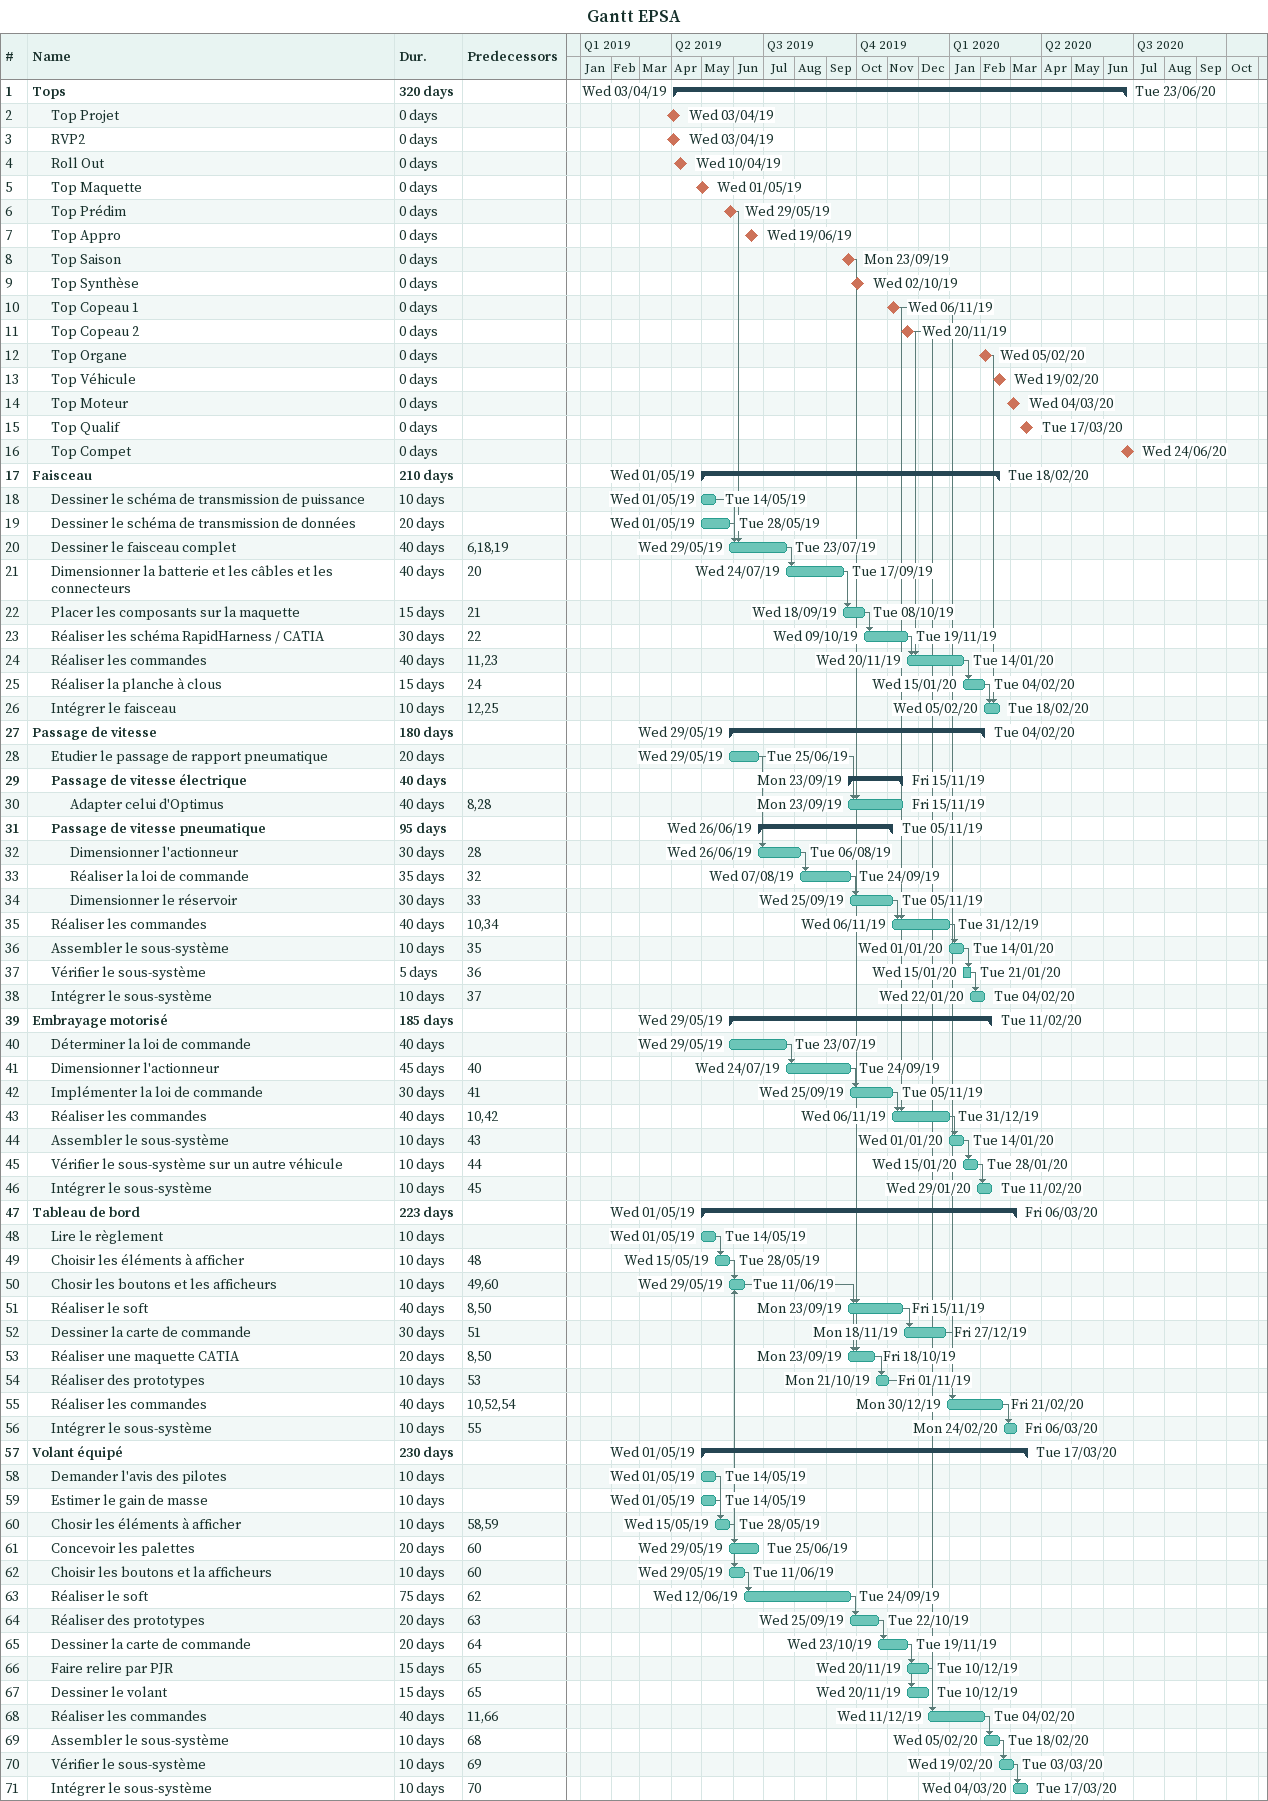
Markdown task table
Gantt EPSA

| ID | Level | Task | Duration | Start | Finish | Predecessors |
|---|---|---|---|---|---|---|
| 1 | 1 | **Tops** | 320d | 2019-04-03 | 2020-06-23 |  |
| 2 | 2 | Top Projet | 0d | 2019-04-03 | 2019-04-03 |  |
| 3 | 2 | RVP2 | 0d | 2019-04-03 | 2019-04-03 |  |
| 4 | 2 | Roll Out | 0d | 2019-04-10 | 2019-04-10 |  |
| 5 | 2 | Top Maquette | 0d | 2019-05-01 | 2019-05-01 |  |
| 6 | 2 | Top Prédim | 0d | 2019-05-29 | 2019-05-29 |  |
| 7 | 2 | Top Appro | 0d | 2019-06-19 | 2019-06-19 |  |
| 8 | 2 | Top Saison | 0d | 2019-09-23 | 2019-09-23 |  |
| 9 | 2 | Top Synthèse | 0d | 2019-10-02 | 2019-10-02 |  |
| 10 | 2 | Top Copeau 1 | 0d | 2019-11-06 | 2019-11-06 |  |
| 11 | 2 | Top Copeau 2 | 0d | 2019-11-20 | 2019-11-20 |  |
| 12 | 2 | Top Organe | 0d | 2020-02-05 | 2020-02-05 |  |
| 13 | 2 | Top Véhicule | 0d | 2020-02-19 | 2020-02-19 |  |
| 14 | 2 | Top Moteur | 0d | 2020-03-04 | 2020-03-04 |  |
| 15 | 2 | Top Qualif | 0d | 2020-03-17 | 2020-03-17 |  |
| 16 | 2 | Top Compet | 0d | 2020-06-24 | 2020-06-24 |  |
| 17 | 1 | **Faisceau** | 210d | 2019-05-01 | 2020-02-18 |  |
| 18 | 2 | Dessiner le schéma de transmission de puissance | 10d | 2019-05-01 | 2019-05-14 |  |
| 19 | 2 | Dessiner le schéma de transmission de données | 20d | 2019-05-01 | 2019-05-28 |  |
| 20 | 2 | Dessiner le faisceau complet | 40d | 2019-05-29 | 2019-07-23 | 6, 18, 19 |
| 21 | 2 | Dimensionner la batterie et les câbles et les connecteurs | 40d | 2019-07-24 | 2019-09-17 | 20 |
| 22 | 2 | Placer les composants sur la maquette | 15d | 2019-09-18 | 2019-10-08 | 21 |
| 23 | 2 | Réaliser les schéma RapidHarness / CATIA | 30d | 2019-10-09 | 2019-11-19 | 22 |
| 24 | 2 | Réaliser les commandes | 40d | 2019-11-20 | 2020-01-14 | 11, 23 |
| 25 | 2 | Réaliser la planche à clous | 15d | 2020-01-15 | 2020-02-04 | 24 |
| 26 | 2 | Intégrer le faisceau | 10d | 2020-02-05 | 2020-02-18 | 12, 25 |
| 27 | 1 | **Passage de vitesse** | 180d | 2019-05-29 | 2020-02-04 |  |
| 28 | 2 | Etudier le passage de rapport pneumatique | 20d | 2019-05-29 | 2019-06-25 |  |
| 29 | 2 | **Passage de vitesse électrique** | 40d | 2019-09-23 | 2019-11-15 |  |
| 30 | 3 | Adapter celui d'Optimus | 40d | 2019-09-23 | 2019-11-15 | 8, 28 |
| 31 | 2 | **Passage de vitesse pneumatique** | 95d | 2019-06-26 | 2019-11-05 |  |
| 32 | 3 | Dimensionner l'actionneur | 30d | 2019-06-26 | 2019-08-06 | 28 |
| 33 | 3 | Réaliser la loi de commande | 35d | 2019-08-07 | 2019-09-24 | 32 |
| 34 | 3 | Dimensionner le réservoir | 30d | 2019-09-25 | 2019-11-05 | 33 |
| 35 | 2 | Réaliser les commandes | 40d | 2019-11-06 | 2019-12-31 | 10, 34 |
| 36 | 2 | Assembler le sous-système | 10d | 2020-01-01 | 2020-01-14 | 35 |
| 37 | 2 | Vérifier le sous-système | 5d | 2020-01-15 | 2020-01-21 | 36 |
| 38 | 2 | Intégrer le sous-système | 10d | 2020-01-22 | 2020-02-04 | 37 |
| 39 | 1 | **Embrayage motorisé** | 185d | 2019-05-29 | 2020-02-11 |  |
| 40 | 2 | Déterminer la loi de commande | 40d | 2019-05-29 | 2019-07-23 |  |
| 41 | 2 | Dimensionner l'actionneur | 45d | 2019-07-24 | 2019-09-24 | 40 |
| 42 | 2 | Implémenter la loi de commande | 30d | 2019-09-25 | 2019-11-05 | 41 |
| 43 | 2 | Réaliser les commandes | 40d | 2019-11-06 | 2019-12-31 | 10, 42 |
| 44 | 2 | Assembler le sous-système | 10d | 2020-01-01 | 2020-01-14 | 43 |
| 45 | 2 | Vérifier le sous-système sur un autre véhicule | 10d | 2020-01-15 | 2020-01-28 | 44 |
| 46 | 2 | Intégrer le sous-système | 10d | 2020-01-29 | 2020-02-11 | 45 |
| 47 | 1 | **Tableau de bord** | 223d | 2019-05-01 | 2020-03-06 |  |
| 48 | 2 | Lire le règlement | 10d | 2019-05-01 | 2019-05-14 |  |
| 49 | 2 | Choisir les éléments à afficher | 10d | 2019-05-15 | 2019-05-28 | 48 |
| 50 | 2 | Chosir les boutons et les afficheurs | 10d | 2019-05-29 | 2019-06-11 | 49, 60 |
| 51 | 2 | Réaliser le soft | 40d | 2019-09-23 | 2019-11-15 | 8, 50 |
| 52 | 2 | Dessiner la carte de commande | 30d | 2019-11-18 | 2019-12-27 | 51 |
| 53 | 2 | Réaliser une maquette CATIA | 20d | 2019-09-23 | 2019-10-18 | 8, 50 |
| 54 | 2 | Réaliser des prototypes | 10d | 2019-10-21 | 2019-11-01 | 53 |
| 55 | 2 | Réaliser les commandes | 40d | 2019-12-30 | 2020-02-21 | 10, 52, 54 |
| 56 | 2 | Intégrer le sous-système | 10d | 2020-02-24 | 2020-03-06 | 55 |
| 57 | 1 | **Volant équipé** | 230d | 2019-05-01 | 2020-03-17 |  |
| 58 | 2 | Demander l'avis des pilotes | 10d | 2019-05-01 | 2019-05-14 |  |
| 59 | 2 | Estimer le gain de masse | 10d | 2019-05-01 | 2019-05-14 |  |
| 60 | 2 | Chosir les éléments à afficher | 10d | 2019-05-15 | 2019-05-28 | 58, 59 |
| 61 | 2 | Concevoir les palettes | 20d | 2019-05-29 | 2019-06-25 | 60 |
| 62 | 2 | Choisir les boutons et la afficheurs | 10d | 2019-05-29 | 2019-06-11 | 60 |
| 63 | 2 | Réaliser le soft | 75d | 2019-06-12 | 2019-09-24 | 62 |
| 64 | 2 | Réaliser des prototypes | 20d | 2019-09-25 | 2019-10-22 | 63 |
| 65 | 2 | Dessiner la carte de commande | 20d | 2019-10-23 | 2019-11-19 | 64 |
| 66 | 2 | Faire relire par PJR | 15d | 2019-11-20 | 2019-12-10 | 65 |
| 67 | 2 | Dessiner le volant | 15d | 2019-11-20 | 2019-12-10 | 65 |
| 68 | 2 | Réaliser les commandes | 40d | 2019-12-11 | 2020-02-04 | 11, 66 |
| 69 | 2 | Assembler le sous-système | 10d | 2020-02-05 | 2020-02-18 | 68 |
| 70 | 2 | Vérifier le sous-système | 10d | 2020-02-19 | 2020-03-03 | 69 |
| 71 | 2 | Intégrer le sous-système | 10d | 2020-03-04 | 2020-03-17 | 70 |
